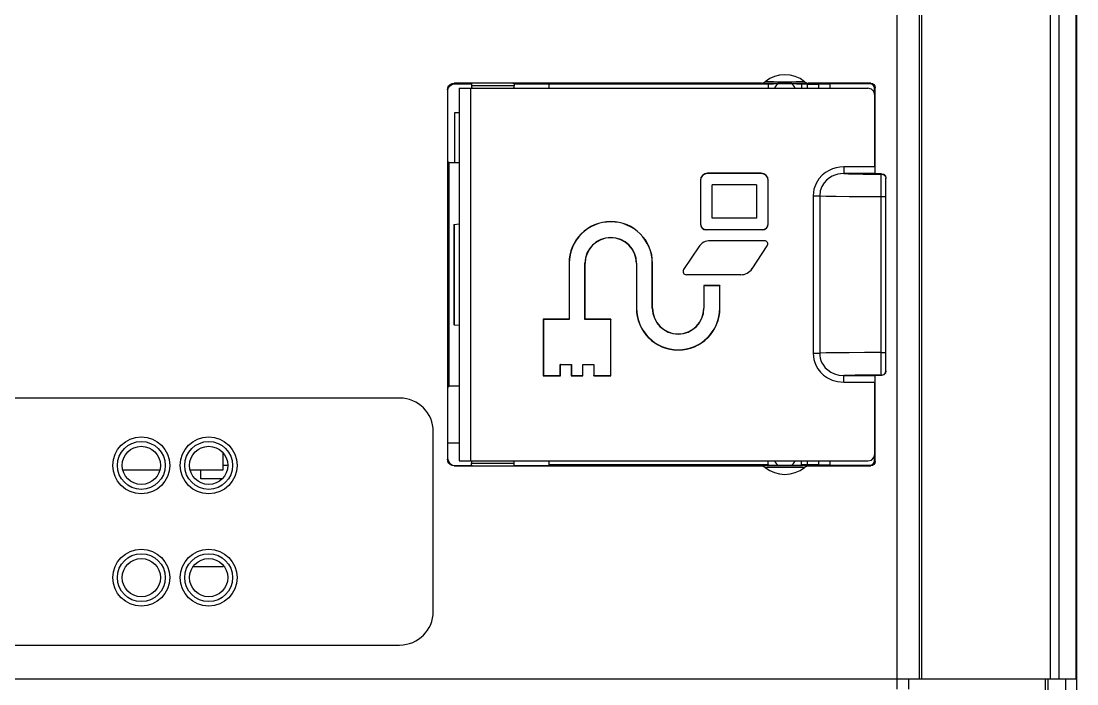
# Model space of a CAD drawing. Header units: inches. Extents: x 187 to 137830, y 99 to 66837.
# Drawn here: x 2919.39 to 2962.63, y 27675.64 to 27702.8 of the extents above; entities that cross this region are included whole.
import ezdxf

# ---------------------------------------------------------------- set-up
doc = ezdxf.new("R2010")
doc.units = ezdxf.units.IN
doc.header["$MEASUREMENT"] = 0

msp = doc.modelspace()

# ---------------------------------------------------------------- linework, layer by layer
at = {"color": 7, "linetype": 'Continuous'}
for p, q in [((2962.631, 27581.558), (2962.631, 27785.836)), ((2961.911, 27675.858), (2961.911, 27777.518)), ((2961.554, 27675.858), (2961.554, 27721.558)), ((2962.607, 27675.858), (2962.607, 27714.958)), ((2956.275, 27675.858), (2956.275, 27713.504)), ((2956.191, 27675.858), (2956.191, 27713.325)), ((2955.271, 27675.431), (2955.271, 27712.606)), ((2936.848, 27699.984), (2936.848, 27684.851)), ((2936.871, 27699.962), (2936.848, 27699.984)), ((2937.147, 27700.238), (2937.124, 27700.26)), ((2949.69, 27700.26), (2937.124, 27700.26)), ((2937.147, 27700.238), (2937.837, 27700.238)), ((2937.331, 27700.054), (2937.331, 27684.782)), ((2937.331, 27700.054), (2954.075, 27700.054)), ((2937.791, 27700.054), (2937.791, 27684.782)), ((2937.837, 27700.238), (2937.837, 27700.146)), ((2939.585, 27700.146), (2937.837, 27700.146)), ((2939.585, 27700.238), (2939.55, 27700.242)), ((2939.585, 27700.238), (2939.585, 27700.146)), ((2939.585, 27700.238), (2940.987, 27700.238)), ((2941.011, 27700.213), (2940.987, 27700.238)), ((2941.011, 27700.054), (2941.011, 27700.213)), ((2949.985, 27700.213), (2941.011, 27700.213)), ((2949.985, 27700.213), (2950.005, 27700.233)), ((2949.985, 27700.213), (2949.985, 27700.054)), ((2951.153, 27700.236), (2950.189, 27700.236)), ((2951.357, 27700.213), (2951.337, 27700.233)), ((2951.357, 27700.213), (2951.357, 27700.054)), ((2951.591, 27700.213), (2951.357, 27700.213)), ((2951.591, 27700.213), (2951.591, 27700.054)), ((2954.189, 27700.26), (2951.652, 27700.26)), ((2952.051, 27700.223), (2952.051, 27700.054)), ((2952.511, 27700.231), (2952.511, 27700.054)), ((2954.161, 27700.231), (2952.511, 27700.231)), ((2954.189, 27700.26), (2954.161, 27700.231)), ((2954.373, 27700.076), (2954.345, 27700.047)), ((2954.345, 27699.801), (2954.345, 27700.047)), ((2954.373, 27696.553), (2954.373, 27700.076)), ((2936.871, 27697.04), (2936.871, 27699.962)), ((2954.351, 27696.829), (2954.351, 27699.778)), ((2937.147, 27699.042), (2937.147, 27696.995)), ((2937.331, 27699.042), (2937.147, 27699.042)), ((2936.916, 27696.995), (2936.871, 27697.04)), ((2936.916, 27687.84), (2936.916, 27696.995)), ((2937.331, 27696.995), (2936.916, 27696.995)), ((2947.497, 27696.566), (2947.497, 27696.558)), ((2949.705, 27696.566), (2947.497, 27696.566)), ((2949.705, 27696.558), (2947.497, 27696.558)), ((2949.705, 27696.566), (2949.705, 27696.558)), ((2953.085, 27696.829), (2953.085, 27696.553)), ((2954.351, 27696.829), (2953.085, 27696.829)), ((2954.356, 27696.553), (2953.085, 27696.553)), ((2954.238, 27696.535), (2954.627, 27696.533)), ((2954.359, 27696.549), (2954.356, 27696.553)), ((2954.627, 27696.549), (2954.359, 27696.549)), ((2954.627, 27696.533), (2954.627, 27696.549)), ((2954.627, 27696.549), (2954.719, 27696.525)), ((2947.213, 27696.282), (2947.213, 27694.488)), ((2947.213, 27696.282), (2947.221, 27696.282)), ((2947.221, 27696.282), (2947.221, 27694.488)), ((2947.689, 27694.726), (2947.689, 27696.089)), ((2949.513, 27696.089), (2947.689, 27696.089)), ((2949.513, 27696.089), (2949.513, 27694.726)), ((2949.981, 27694.488), (2949.981, 27696.282)), ((2949.989, 27696.282), (2949.981, 27696.282)), ((2949.989, 27694.488), (2949.989, 27696.282)), ((2954.811, 27688.47), (2954.811, 27696.365)), ((2951.83, 27695.638), (2951.83, 27689.197)), ((2951.83, 27695.638), (2952.097, 27695.638)), ((2952.097, 27695.638), (2952.097, 27689.197)), ((2954.614, 27689.222), (2954.614, 27695.613)), ((2954.614, 27695.613), (2954.811, 27695.613)), ((2937.117, 27694.474), (2937.117, 27690.361)), ((2937.118, 27694.474), (2937.122, 27694.475)), ((2937.122, 27694.475), (2937.331, 27694.496)), ((2937.122, 27694.475), (2937.122, 27690.36)), ((2947.213, 27694.488), (2947.221, 27694.488)), ((2949.513, 27694.726), (2947.689, 27694.726)), ((2949.989, 27694.488), (2949.981, 27694.488)), ((2947.451, 27694.249), (2947.451, 27694.258)), ((2947.451, 27694.258), (2949.751, 27694.258)), ((2949.751, 27694.249), (2947.451, 27694.249)), ((2949.751, 27694.249), (2949.751, 27694.258)), ((2947.146, 27693.556), (2946.523, 27692.622)), ((2949.835, 27693.806), (2947.612, 27693.806)), ((2949.327, 27692.659), (2949.949, 27693.593)), ((2941.831, 27692.878), (2941.831, 27690.586)), ((2941.831, 27692.878), (2941.839, 27692.878)), ((2941.839, 27692.878), (2941.839, 27690.578)), ((2942.483, 27690.578), (2942.483, 27692.878)), ((2942.491, 27692.878), (2942.483, 27692.878)), ((2942.491, 27690.586), (2942.491, 27692.878)), ((2944.591, 27692.878), (2944.591, 27691.038)), ((2944.591, 27692.878), (2944.599, 27692.878)), ((2944.599, 27692.878), (2944.599, 27691.038)), ((2945.243, 27691.038), (2945.243, 27692.878)), ((2945.251, 27692.878), (2945.243, 27692.878)), ((2945.251, 27691.038), (2945.251, 27692.878)), ((2948.861, 27692.409), (2946.637, 27692.409)), ((2947.351, 27691.966), (2947.351, 27691.038)), ((2947.351, 27691.966), (2947.359, 27691.958)), ((2948.011, 27691.966), (2947.351, 27691.966)), ((2947.359, 27691.958), (2947.359, 27691.038)), ((2948.003, 27691.958), (2947.359, 27691.958)), ((2948.011, 27691.966), (2948.003, 27691.958)), ((2948.003, 27691.038), (2948.003, 27691.958)), ((2948.011, 27691.038), (2948.011, 27691.966)), ((2944.591, 27691.038), (2944.599, 27691.038)), ((2945.251, 27691.038), (2945.243, 27691.038)), ((2947.351, 27691.038), (2947.359, 27691.038)), ((2948.011, 27691.038), (2948.003, 27691.038)), ((2940.773, 27690.586), (2940.773, 27688.269)), ((2940.773, 27690.586), (2940.781, 27690.578)), ((2941.831, 27690.586), (2940.773, 27690.586)), ((2940.781, 27690.578), (2940.781, 27688.278)), ((2941.839, 27690.578), (2940.781, 27690.578)), ((2941.831, 27690.586), (2941.839, 27690.578)), ((2942.491, 27690.586), (2942.483, 27690.578)), ((2943.541, 27690.578), (2942.483, 27690.578)), ((2943.549, 27690.586), (2942.491, 27690.586)), ((2943.549, 27690.586), (2943.541, 27690.578)), ((2943.541, 27688.278), (2943.541, 27690.578)), ((2943.549, 27688.269), (2943.549, 27690.586)), ((2937.122, 27690.36), (2937.118, 27690.361)), ((2937.122, 27690.36), (2937.331, 27690.339)), ((2951.83, 27689.197), (2952.097, 27689.197)), ((2954.614, 27689.222), (2954.811, 27689.222)), ((2941.471, 27688.278), (2941.471, 27688.738)), ((2941.479, 27688.729), (2941.471, 27688.738)), ((2941.471, 27688.738), (2941.931, 27688.738)), ((2941.923, 27688.729), (2941.931, 27688.738)), ((2941.931, 27688.738), (2941.931, 27688.278)), ((2942.391, 27688.278), (2942.391, 27688.738)), ((2942.399, 27688.729), (2942.391, 27688.738)), ((2942.391, 27688.738), (2942.851, 27688.738)), ((2942.843, 27688.729), (2942.851, 27688.738)), ((2942.851, 27688.738), (2942.851, 27688.278)), ((2941.479, 27688.269), (2941.479, 27688.729)), ((2941.479, 27688.729), (2941.923, 27688.729)), ((2941.923, 27688.729), (2941.923, 27688.269)), ((2942.399, 27688.269), (2942.399, 27688.729)), ((2942.399, 27688.729), (2942.843, 27688.729)), ((2942.843, 27688.729), (2942.843, 27688.269)), ((2954.627, 27688.286), (2954.627, 27688.302)), ((2940.773, 27688.269), (2940.781, 27688.278)), ((2940.773, 27688.269), (2941.479, 27688.269)), ((2940.781, 27688.278), (2941.471, 27688.278)), ((2941.479, 27688.269), (2941.471, 27688.278)), ((2941.923, 27688.269), (2941.931, 27688.278)), ((2941.923, 27688.269), (2942.399, 27688.269)), ((2941.931, 27688.278), (2942.391, 27688.278)), ((2942.399, 27688.269), (2942.391, 27688.278)), ((2942.843, 27688.269), (2942.851, 27688.278)), ((2942.843, 27688.269), (2943.549, 27688.269)), ((2942.851, 27688.278), (2943.541, 27688.278)), ((2943.549, 27688.269), (2943.541, 27688.278)), ((2953.085, 27688.006), (2953.085, 27688.282)), ((2953.085, 27688.282), (2954.356, 27688.282)), ((2953.085, 27688.006), (2954.351, 27688.006)), ((2954.351, 27685.058), (2954.351, 27688.006)), ((2954.359, 27688.286), (2954.356, 27688.282)), ((2954.627, 27688.286), (2954.359, 27688.286)), ((2954.373, 27684.759), (2954.373, 27688.282)), ((2936.871, 27687.795), (2936.916, 27687.84)), ((2936.871, 27684.873), (2936.871, 27687.795)), ((2937.331, 27687.84), (2936.916, 27687.84)), ((2934.893, 27687.358), (2916.493, 27687.358)), ((2936.273, 27678.618), (2936.273, 27685.978)), ((2936.871, 27685.518), (2937.331, 27685.518)), ((2927.671, 27684.414), (2927.671, 27685.089)), ((2936.848, 27684.851), (2936.871, 27684.873)), ((2954.345, 27684.788), (2954.345, 27685.034)), ((2923.557, 27684.414), (2925.069, 27684.414)), ((2926.317, 27684.414), (2927.671, 27684.414)), ((2926.751, 27684.046), (2926.751, 27684.414)), ((2927.855, 27684.598), (2927.671, 27684.598)), ((2937.124, 27684.575), (2937.147, 27684.598)), ((2937.124, 27684.575), (2949.69, 27684.575)), ((2937.147, 27684.598), (2937.837, 27684.598)), ((2937.331, 27684.782), (2954.075, 27684.782)), ((2937.837, 27684.598), (2937.837, 27684.69)), ((2937.837, 27684.69), (2939.585, 27684.69)), ((2937.837, 27684.598), (2937.872, 27684.593)), ((2939.585, 27684.598), (2939.585, 27684.69)), ((2939.585, 27684.598), (2940.987, 27684.598)), ((2941.011, 27684.622), (2940.987, 27684.598)), ((2941.011, 27684.622), (2941.011, 27684.782)), ((2949.985, 27684.622), (2941.011, 27684.622)), ((2949.985, 27684.622), (2949.985, 27684.782)), ((2949.985, 27684.622), (2950.005, 27684.602)), ((2951.153, 27684.599), (2950.189, 27684.599)), ((2951.357, 27684.622), (2951.337, 27684.602)), ((2951.357, 27684.622), (2951.357, 27684.782)), ((2951.591, 27684.622), (2951.357, 27684.622)), ((2951.591, 27684.782), (2951.591, 27684.622)), ((2951.652, 27684.575), (2954.189, 27684.575)), ((2952.051, 27684.782), (2952.051, 27684.612)), ((2952.511, 27684.782), (2952.511, 27684.604)), ((2952.511, 27684.604), (2954.161, 27684.604)), ((2954.189, 27684.575), (2954.161, 27684.604)), ((2954.373, 27684.759), (2954.345, 27684.788)), ((2927.619, 27684.046), (2926.751, 27684.046)), ((2926.447, 27680.458), (2927.671, 27680.458)), ((2927.671, 27680.458), (2927.671, 27680.489)), ((2916.493, 27677.238), (2934.893, 27677.238)), ((2868.622, 27675.858), (2962.607, 27675.858)), ((2955.731, 27675.858), (2955.731, 27675.43)), ((2961.326, 27675.858), (2961.326, 27675.349)), ((2961.443, 27675.858), (2961.443, 27675.346)), ((2962.171, 27675.858), (2962.171, 27675.282))]:
    msp.add_line(p, q, dxfattribs=at)
for points in [[(2936.848, 27699.984), (2936.862, 27700.069), (2936.901, 27700.146), (2936.962, 27700.207), (2937.039, 27700.246), (2937.124, 27700.26)], [(2936.871, 27699.962), (2936.884, 27700.047), (2936.924, 27700.124), (2936.984, 27700.184), (2937.062, 27700.224), (2937.147, 27700.238)], [(2949.69, 27700.26), (2949.782, 27700.276), (2949.864, 27700.321)], [(2949.931, 27700.248), (2949.797, 27700.252), (2949.715, 27700.256), (2949.69, 27700.26)], [(2951.478, 27700.321), (2951.459, 27700.318), (2951.391, 27700.314), (2951.281, 27700.311), (2951.135, 27700.309), (2950.961, 27700.308), (2950.77, 27700.307), (2950.573, 27700.307), (2950.381, 27700.308), (2950.207, 27700.309), (2950.061, 27700.311), (2949.951, 27700.314), (2949.883, 27700.318), (2949.864, 27700.321)], [(2951.411, 27700.248), (2951.233, 27700.246), (2951.022, 27700.244), (2950.791, 27700.243), (2950.552, 27700.243), (2950.32, 27700.244), (2950.109, 27700.246), (2949.931, 27700.248)], [(2950.005, 27700.233), (2950.02, 27700.234), (2950.06, 27700.235), (2950.119, 27700.236), (2950.189, 27700.236)], [(2951.153, 27700.236), (2951.223, 27700.236), (2951.282, 27700.235), (2951.322, 27700.234), (2951.337, 27700.233)], [(2951.652, 27700.26), (2951.627, 27700.256), (2951.545, 27700.252), (2951.411, 27700.248)], [(2951.478, 27700.321), (2951.56, 27700.276), (2951.652, 27700.26)], [(2951.591, 27700.213), (2951.733, 27700.214), (2951.861, 27700.215), (2951.963, 27700.217), (2952.028, 27700.219), (2952.051, 27700.221)], [(2952.051, 27700.223), (2952.073, 27700.226), (2952.139, 27700.228), (2952.241, 27700.23), (2952.369, 27700.231), (2952.511, 27700.231)], [(2954.351, 27699.778), (2954.314, 27699.915), (2954.213, 27700.017), (2954.075, 27700.054)], [(2954.345, 27700.047), (2954.331, 27700.118), (2954.291, 27700.177), (2954.231, 27700.217), (2954.161, 27700.231)], [(2954.189, 27700.26), (2954.26, 27700.246), (2954.32, 27700.206), (2954.359, 27700.146), (2954.373, 27700.076)], [(2953.085, 27696.829), (2952.925, 27696.82), (2952.771, 27696.793), (2952.625, 27696.749), (2952.484, 27696.688), (2952.341, 27696.602), (2952.198, 27696.487), (2952.063, 27696.336), (2951.947, 27696.145), (2951.863, 27695.912), (2951.83, 27695.638)], [(2953.085, 27696.553), (2952.956, 27696.546), (2952.834, 27696.525), (2952.718, 27696.492), (2952.607, 27696.445), (2952.495, 27696.379), (2952.383, 27696.291), (2952.278, 27696.175), (2952.188, 27696.028), (2952.122, 27695.849), (2952.097, 27695.638)], [(2953.085, 27696.553), (2953.283, 27696.547), (2953.549, 27696.542), (2953.873, 27696.537), (2954.238, 27696.535)], [(2954.351, 27696.829), (2954.352, 27696.692), (2954.353, 27696.591), (2954.356, 27696.553)], [(2954.614, 27695.613), (2954.615, 27695.962), (2954.617, 27696.258), (2954.621, 27696.458), (2954.627, 27696.533)], [(2954.627, 27696.533), (2954.719, 27696.509), (2954.786, 27696.441), (2954.811, 27696.349)], [(2954.719, 27696.525), (2954.786, 27696.457), (2954.811, 27696.365)], [(2952.097, 27695.638), (2952.356, 27695.63), (2952.766, 27695.624), (2953.302, 27695.618), (2953.931, 27695.615), (2954.614, 27695.613)], [(2951.83, 27689.197), (2951.838, 27689.065), (2951.86, 27688.935), (2951.897, 27688.808), (2951.951, 27688.681), (2952.026, 27688.552), (2952.126, 27688.423), (2952.254, 27688.299), (2952.413, 27688.186), (2952.605, 27688.094), (2952.83, 27688.03), (2953.085, 27688.006)], [(2954.614, 27689.222), (2953.931, 27689.22), (2953.302, 27689.217), (2952.766, 27689.211), (2952.356, 27689.205), (2952.097, 27689.197)], [(2952.097, 27689.197), (2952.103, 27689.096), (2952.12, 27688.996), (2952.149, 27688.898), (2952.191, 27688.8), (2952.249, 27688.701), (2952.327, 27688.602), (2952.427, 27688.507), (2952.551, 27688.42), (2952.703, 27688.349), (2952.881, 27688.3), (2953.085, 27688.282)], [(2954.627, 27688.302), (2954.621, 27688.377), (2954.617, 27688.577), (2954.615, 27688.873), (2954.614, 27689.222)], [(2954.627, 27688.302), (2954.239, 27688.3), (2953.873, 27688.298), (2953.55, 27688.293), (2953.283, 27688.288), (2953.085, 27688.282)], [(2954.627, 27688.302), (2954.719, 27688.326), (2954.786, 27688.394), (2954.811, 27688.486)], [(2954.811, 27688.47), (2954.786, 27688.378), (2954.719, 27688.31), (2954.627, 27688.286)], [(2954.356, 27688.282), (2954.353, 27688.244), (2954.352, 27688.143), (2954.351, 27688.006)], [(2937.124, 27684.575), (2937.039, 27684.589), (2936.962, 27684.628), (2936.901, 27684.689), (2936.862, 27684.766), (2936.848, 27684.851)], [(2936.871, 27684.873), (2936.884, 27684.788), (2936.924, 27684.711), (2936.984, 27684.651), (2937.062, 27684.611), (2937.147, 27684.598)], [(2954.075, 27684.782), (2954.213, 27684.818), (2954.314, 27684.92), (2954.351, 27685.058)], [(2949.69, 27684.575), (2949.715, 27684.579), (2949.797, 27684.583), (2949.931, 27684.587)], [(2949.864, 27684.514), (2949.782, 27684.559), (2949.69, 27684.575)], [(2949.864, 27684.514), (2949.883, 27684.517), (2949.951, 27684.521), (2950.061, 27684.524), (2950.207, 27684.526), (2950.381, 27684.527), (2950.573, 27684.528), (2950.77, 27684.528), (2950.961, 27684.527), (2951.135, 27684.526), (2951.281, 27684.524), (2951.391, 27684.521), (2951.459, 27684.517), (2951.478, 27684.514)], [(2949.931, 27684.587), (2950.109, 27684.589), (2950.32, 27684.591), (2950.552, 27684.592), (2950.791, 27684.592), (2951.022, 27684.591), (2951.233, 27684.589), (2951.411, 27684.587)], [(2950.189, 27684.599), (2950.119, 27684.599), (2950.06, 27684.6), (2950.02, 27684.601), (2950.005, 27684.602)], [(2951.337, 27684.602), (2951.322, 27684.601), (2951.282, 27684.6), (2951.223, 27684.599), (2951.153, 27684.599)], [(2951.411, 27684.587), (2951.545, 27684.583), (2951.627, 27684.579), (2951.652, 27684.575)], [(2951.652, 27684.575), (2951.56, 27684.559), (2951.478, 27684.514)], [(2952.051, 27684.614), (2952.028, 27684.616), (2951.963, 27684.618), (2951.861, 27684.62), (2951.733, 27684.621), (2951.591, 27684.622)], [(2952.511, 27684.604), (2952.369, 27684.604), (2952.241, 27684.605), (2952.139, 27684.607), (2952.073, 27684.609), (2952.051, 27684.612)], [(2954.161, 27684.604), (2954.231, 27684.618), (2954.291, 27684.658), (2954.331, 27684.717), (2954.345, 27684.788)], [(2954.373, 27684.759), (2954.359, 27684.689), (2954.32, 27684.629), (2954.26, 27684.589), (2954.189, 27684.575)]]:
    msp.add_lwpolyline(points, dxfattribs=at)
for centre, radius in [((2924.313, 27684.598), 1.168), ((2927.073, 27684.598), 1.168), ((2924.313, 27684.598), 0.981), ((2924.313, 27684.598), 0.782), ((2927.073, 27684.598), 0.981), ((2927.073, 27684.598), 0.782), ((2924.313, 27679.998), 1.168), ((2924.313, 27679.998), 0.981), ((2927.073, 27679.998), 1.168), ((2927.073, 27679.998), 0.981), ((2924.313, 27679.998), 0.782), ((2927.073, 27679.998), 0.782)]:
    msp.add_circle(centre, radius, dxfattribs=at)
for centre, radius, start, end in [((2950.671, 27699.318), 1.288, 51.1789, 128.8211), ((2938.021, 27700.146), 0.184, 180, 202.5), ((2939.401, 27700.146), 0.184, 337.5, 0), ((2950.671, 27699.87), 0.46, 125.7985, 156.4218), ((2950.671, 27699.87), 0.46, 23.5782, 54.2015), ((2947.497, 27696.282), 0.284, 90, 180), ((2947.497, 27696.282), 0.276, 90, 180), ((2949.705, 27696.282), 0.284, 0, 90), ((2949.705, 27696.282), 0.276, 0, 90), ((2943.541, 27692.878), 1.71, 0, 180), ((2943.541, 27692.878), 1.702, 0, 180), ((2947.451, 27694.488), 0.238, 180, 270), ((2947.451, 27694.488), 0.23, 180, 270), ((2949.751, 27694.488), 0.238, 270, 0), ((2949.751, 27694.488), 0.23, 270, 0), ((2943.541, 27692.878), 1.058, 0, 180), ((2943.541, 27692.878), 1.05, 0, 180), ((2947.612, 27693.246), 0.56, 90, 146.31), ((2949.835, 27693.669), 0.137, 326.31, 90), ((2948.861, 27692.97), 0.56, 270, 326.31), ((2946.637, 27692.546), 0.137, 146.31, 270), ((2946.301, 27691.038), 1.71, 180, 0), ((2946.301, 27691.038), 1.702, 180, 0), ((2946.301, 27691.038), 1.058, 180, 0), ((2946.301, 27691.038), 1.05, 180, 0), ((2934.893, 27685.978), 1.38, 0, 90), ((2938.021, 27684.69), 0.184, 157.5, 180), ((2939.401, 27684.69), 0.184, 0, 22.5), ((2950.671, 27685.518), 1.288, 231.1789, 308.8211), ((2950.671, 27684.966), 0.46, 203.5782, 234.2015), ((2950.671, 27684.966), 0.46, 305.7985, 336.4218), ((2934.893, 27678.618), 1.38, 270, 0)]:
    msp.add_arc(centre, radius, start, end, dxfattribs=at)

doc.saveas('drawing.dxf')
